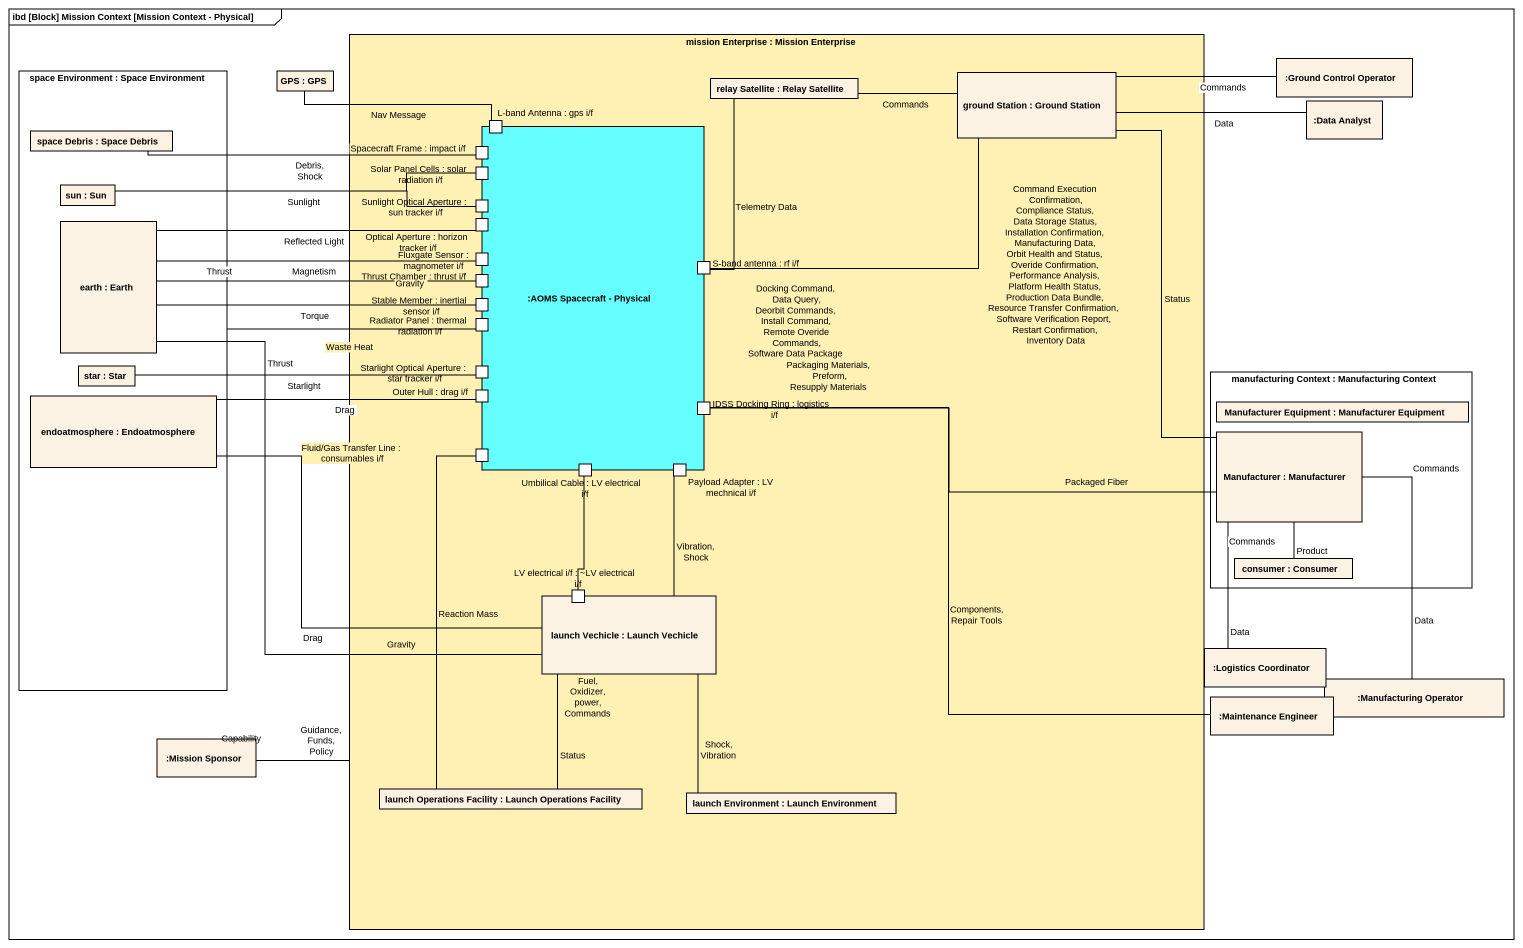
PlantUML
@startuml
mainframe ibd [Block] Mission Context [Mission Context - Physical]
rectangle "mission Enterprise : Mission Enterprise" as mission_Enterprise #FFF0B4 {
  rectangle "relay Satellite : Relay Satellite" as relay_Satellite
  rectangle "ground Station : Ground Station" as ground_Station
  rectangle ":AOMS Spacecraft - Physical" as AOMS_Spacecraft_Physical #66FFFF {
    port "L-band Antenna : gps i/f" as L_band_Antenna_gps_i_f
    port "Spacecraft Frame : impact i/f" as Spacecraft_Frame_impact_i_f
    port "Solar Panel Cells : solar radiation i/f" as Solar_Panel_Cells_solar
    port "Sunlight Optical Aperture : sun tracker i/f" as Sunlight_Optical_Aperture
    port "Optical Aperture : horizon tracker i/f" as Optical_Aperture_horizon
    port "Thrust Chamber : thrust i/f" as Thrust_Chamber_thrust_i_f
    port "Fluxgate Sensor : magnometer i/f" as Fluxgate_Sensor_magnometer
    port "S-band antenna : rf i/f" as S_band_antenna_rf_i_f
    port "Radiator Panel : thermal radiation i/f" as Radiator_Panel_thermal
    port "Stable Member : inertial sensor i/f" as Stable_Member_inertial
    port "Outer Hull : drag i/f" as Outer_Hull_drag_i_f
    port "Starlight Optical Aperture : star tracker i/f" as Starlight_Optical_Aperture
    port "IDSS Docking Ring : logistics i/f" as IDSS_Docking_Ring_logistics
    port "Fluid/Gas Transfer Line : consumables i/f" as Fluid_Gas_Transfer_Line
    port "Umbilical Cable : LV electrical i/f" as Umbilical_Cable_LV
    port "Payload Adapter : LV mechnical i/f" as Payload_Adapter_LV
  }
  rectangle "launch Vechicle : Launch Vechicle" as launch_Vechicle {
    port "LV electrical i/f : ~LV electrical i/f" as LV_electrical_i_f_LV
  }
  rectangle "launch Operations Facility : Launch Operations Facility" as launch_Operations_Facility
  rectangle "launch Environment : Launch Environment" as launch_Environment
}
rectangle "space Environment : Space Environment" as space_Environment {
  rectangle "space Debris : Space Debris" as space_Debris
  rectangle "sun : Sun" as sun
  rectangle "earth : Earth" as earth
  rectangle "endoatmosphere : Endoatmosphere" as endoatmosphere
  rectangle "star : Star" as star
}
rectangle "GPS : GPS" as GPS
rectangle ":Ground Control Operator" as Ground_Control_Operator
rectangle ":Data Analyst" as Data_Analyst
rectangle "manufacturing Context : Manufacturing Context" as manufacturing_Context {
  rectangle "Manufacturer : Manufacturer" as Manufacturer
  rectangle "Manufacturer Equipment : Manufacturer Equipment" as Manufacturer_Equipment
  rectangle "consumer : Consumer" as consumer
}
rectangle ":Logistics Coordinator" as Logistics_Coordinator
rectangle ":Maintenance Engineer" as Maintenance_Engineer
rectangle ":Manufacturing Operator" as Manufacturing_Operator
rectangle ":Mission Sponsor" as Mission_Sponsor
GPS -right- L_band_Antenna_gps_i_f : Nav Message
ground_Station -left- relay_Satellite : Commands
Ground_Control_Operator -left- ground_Station : Commands
Data_Analyst -left- ground_Station : Data
space_Debris -right- Spacecraft_Frame_impact_i_f : Debris, Shock
sun -right- Solar_Panel_Cells_solar : Sunlight
sun -right- Sunlight_Optical_Aperture
earth -right- Optical_Aperture_horizon : Reflected Light
earth -right- Fluxgate_Sensor_magnometer : Magnetism
earth -- launch_Vechicle : Thrust\nGravity
Thrust_Chamber_thrust_i_f -left- earth : Thrust\nGravity
S_band_antenna_rf_i_f -up- relay_Satellite : Telemetry Data
S_band_antenna_rf_i_f -right- ground_Station : Command Execution Confirmation, Compliance Status, Data Storage Status, Installation Confirmation, Manufacturing Data, Orbit Health and Status, Overide Confirmation, Performance Analysis, Platform Health Status, Production Data Bundle, Resource Transfer Confirmation, Software Verification Report, Restart Confirmation, Inventory Data\nDocking Command, Data Query, Deorbit Commands, Install Command, Remote Overide Commands, Software Data Package
Radiator_Panel_thermal -left- space_Environment : Waste Heat
Stable_Member_inertial -left- earth : Torque
endoatmosphere -right- Outer_Hull_drag_i_f : Drag
endoatmosphere -right- launch_Vechicle : Drag
star -right- Starlight_Optical_Aperture : Starlight
IDSS_Docking_Ring_logistics -right- Manufacturer : Packaging Materials, Preform, Resupply Materials\nPackaged Fiber
Manufacturer -up- ground_Station : Status
Umbilical_Cable_LV -- LV_electrical_i_f_LV
consumer -up- Manufacturer : Product
launch_Vechicle -up- Payload_Adapter_LV : Vibration, Shock
launch_Vechicle -- launch_Operations_Facility : Fuel, Oxidizer, power, Commands\nStatus
Logistics_Coordinator -up- Manufacturer : Commands\nData
Maintenance_Engineer -left- IDSS_Docking_Ring_logistics : Components, Repair Tools
Manufacturing_Operator -up- Manufacturer : Commands\nData
Mission_Sponsor -right- mission_Enterprise : Guidance, Funds, Policy\nCapability
launch_Operations_Facility -up- Fluid_Gas_Transfer_Line : Reaction Mass
launch_Environment -up- launch_Vechicle : Shock, Vibration
@enduml
